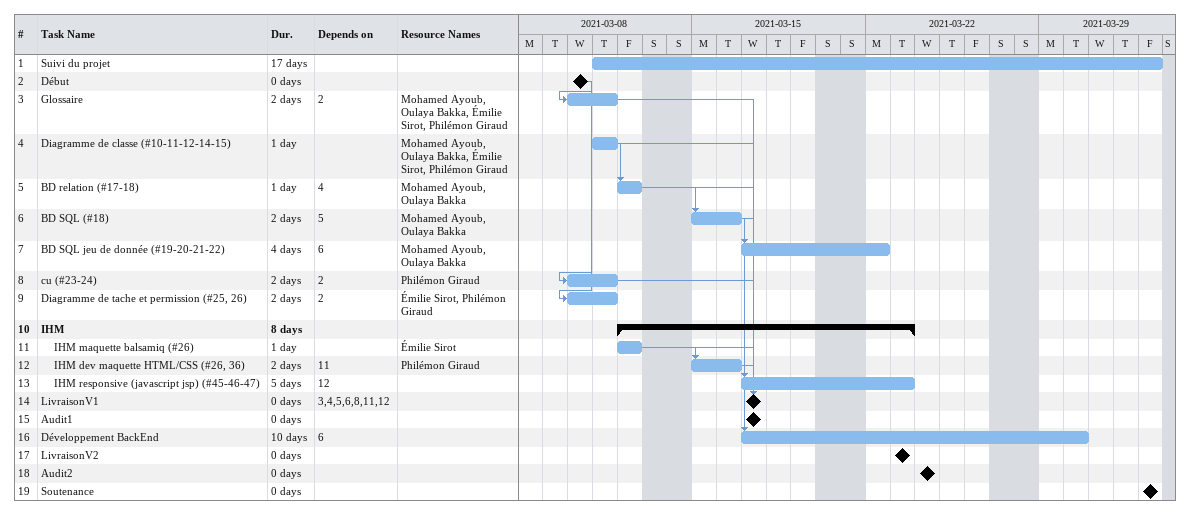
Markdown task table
| ID | Level | Task | Duration | Start | Finish | Predecessors | Resources |
|---|---|---|---|---|---|---|---|
| 1 | 1 | Suivi du projet | 17d | 2021-03-11 | 2021-04-02 |  |  |
| 2 | 1 | Début | 0d | 2021-03-10 | 2021-03-10 |  |  |
| 3 | 1 | Glossaire | 2d | 2021-03-10 | 2021-03-11 | 2 | Mohamed Ayoub, Oulaya Bakka, Émilie Sirot, Philémon Giraud |
| 4 | 1 | Diagramme de classe (#10-11-12-14-15) | 1d | 2021-03-11 | 2021-03-11 |  | Mohamed Ayoub, Oulaya Bakka, Émilie Sirot, Philémon Giraud |
| 5 | 1 | BD relation (#17-18) | 1d | 2021-03-12 | 2021-03-12 | 4 | Mohamed Ayoub, Oulaya Bakka |
| 6 | 1 | BD SQL (#18) | 2d | 2021-03-15 | 2021-03-16 | 5 | Mohamed Ayoub, Oulaya Bakka |
| 7 | 1 | BD SQL jeu de donnée (#19-20-21-22) | 4d | 2021-03-17 | 2021-03-22 | 6 | Mohamed Ayoub, Oulaya Bakka |
| 8 | 1 | cu (#23-24) | 2d | 2021-03-10 | 2021-03-11 | 2 | Philémon Giraud |
| 9 | 1 | Diagramme de tache et permission (#25, 26) | 2d | 2021-03-10 | 2021-03-11 | 2 | Émilie Sirot, Philémon Giraud |
| 10 | 1 | **IHM** | 8d | 2021-03-12 | 2021-03-23 |  |  |
| 11 | 2 | IHM maquette balsamiq (#26) | 1d | 2021-03-12 | 2021-03-12 |  | Émilie Sirot |
| 12 | 2 | IHM dev maquette HTML/CSS (#26, 36) | 2d | 2021-03-15 | 2021-03-16 | 11 | Philémon Giraud |
| 13 | 2 | IHM responsive (javascript jsp) (#45-46-47) | 5d | 2021-03-17 | 2021-03-23 | 12 |  |
| 14 | 1 | LivraisonV1 | 0d | 2021-03-17 | 2021-03-17 | 3, 4, 5, 6, 8, 11, 12 |  |
| 15 | 1 | Audit1 | 0d | 2021-03-17 | 2021-03-17 |  |  |
| 16 | 1 | Développement BackEnd | 10d | 2021-03-17 | 2021-03-30 | 6 |  |
| 17 | 1 | LivraisonV2 | 0d | 2021-03-23 | 2021-03-23 |  |  |
| 18 | 1 | Audit2 | 0d | 2021-03-24 | 2021-03-24 |  |  |
| 19 | 1 | Soutenance | 0d | 2021-04-02 | 2021-04-02 |  |  |
